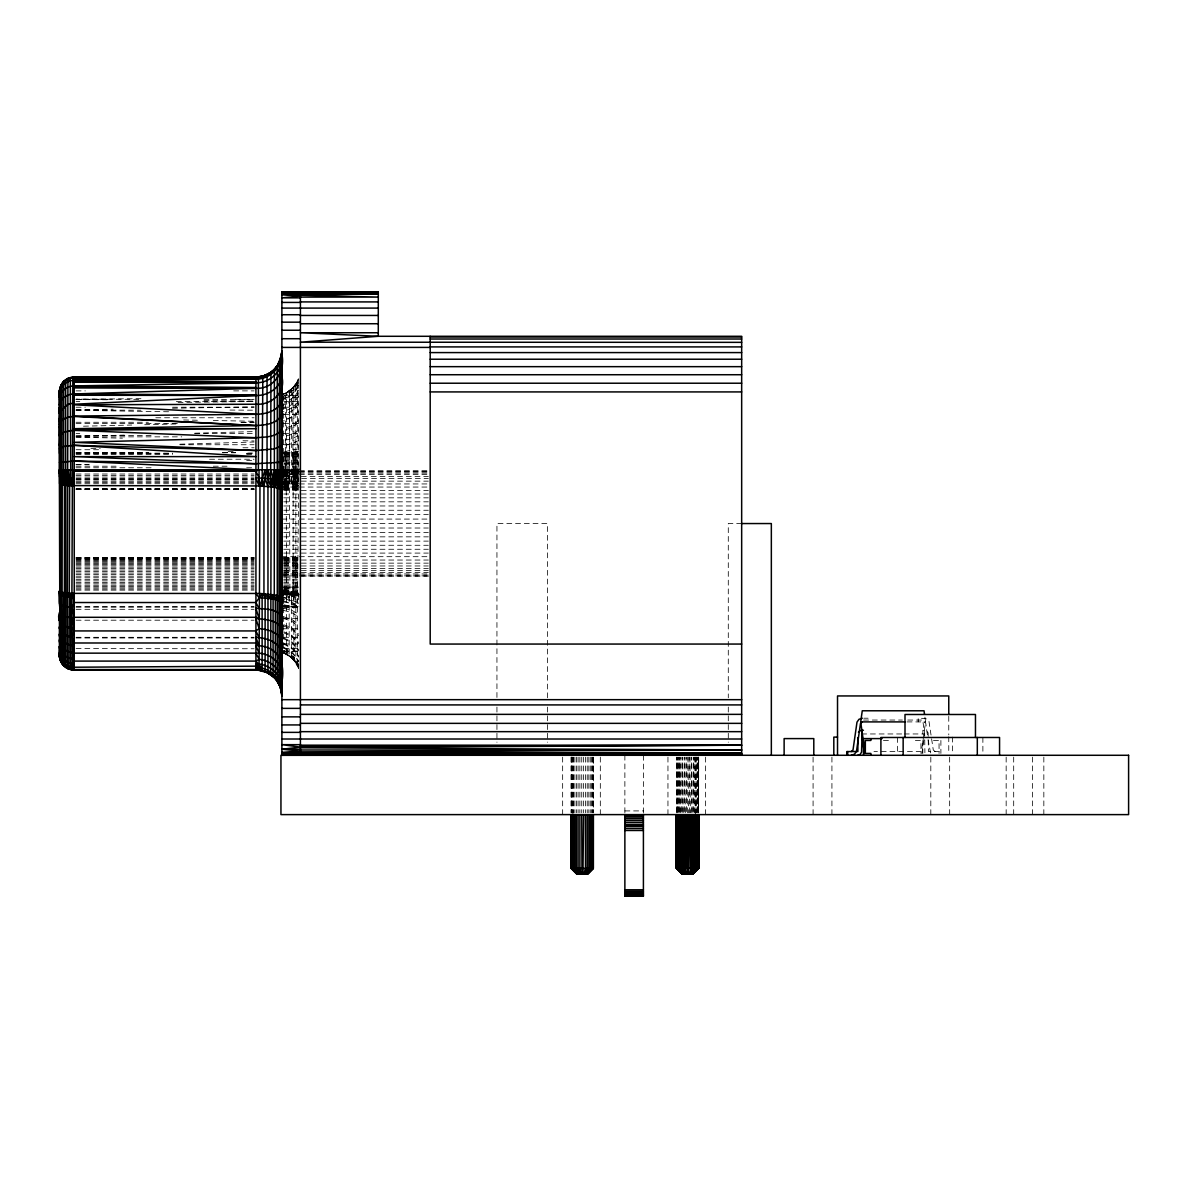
<?xml version="1.0" encoding="UTF-8"?>
<svg xmlns="http://www.w3.org/2000/svg" width="1188" height="1188" viewBox="0 0 1188 1188"><rect width="100%" height="100%" fill="white"/><g stroke="black" fill="none" stroke-linecap="round" stroke-linejoin="round"><path stroke-width="0.75" stroke-dasharray="5 3.75" d="M593.347 757.157L593.332 812.77L593.317 757.157M676.477 812.77L676.447 757.157L676.908 812.77M698.396 812.77L698.499 757.157L698.559 812.77M677.219 812.77L677.398 757.157L677.62 812.77M678.066 812.77L678.303 757.157L678.6 812.77M697 812.77L697.237 757.157L697.46 812.77M697.846 812.77L698.024 757.157L698.158 812.77M298.648 469.78L283.635 469.78L283.635 482.967L289.471 469.78L289.471 390.837L295.797 384.452L299.554 376.581M679.18 812.77L679.491 757.157L679.848 812.77M695.871 812.77L696.183 757.157M298.648 485.58L286.219 483.145L283.665 481.274L283.665 394.446C290.852 391.936 296.079 385.848 298.663 378.838L292.916 387.927L292.916 469.78L293.837 484.184L297.371 469.78L298.737 477.71L297.446 602.554L298.737 603.37L298.025 592.812L283.531 590.495M282.492 652.747C283.249 652.197 295.144 656.919 298.737 667.611L295.827 662.637L295.827 595.143L297.386 592.604L297.446 665.31L298.663 668.25L293.837 660.261L293.896 594.624L295.886 592.159L295.827 601.781L297.446 602.554L295.886 592.159L295.797 469.78L293.154 484.036L293.154 591.565L293.896 601.083L295.827 601.781L293.837 591.713L293.896 601.083L283.665 599.049L283.635 590.495L300.416 594.772M680.546 812.77L680.902 757.157L681.318 812.77M682.105 812.77L682.506 757.157L682.966 812.77M683.828 812.77L684.258 757.157L684.748 812.77M691.223 812.77L691.668 757.157L692.114 812.77M692.946 812.77L693.346 757.157L693.762 812.77M694.505 812.77L694.876 757.157M283.635 590.495L286.531 599.42L286.219 483.145L291.609 469.78L291.609 483.798L293.896 482.343L298.737 483.561L298.025 485.283L297.446 382.328L298.737 379.492L293.896 387.451L283.665 394.446M685.654 812.77L686.1 757.157L686.605 812.77M687.525 812.77L687.986 757.157M689.411 812.77L689.857 757.157M289.724 390.659L289.174 483.471L286.531 481.467L283.665 481.274M298.648 593.109L298.737 596.302L295.827 595.143L295.886 592.159M297.446 483.13L297.386 485.075L295.827 482.714L295.797 384.452M283.665 653.118L289.204 656.014L293.896 660.172L291.669 657.454L295.827 662.637L289.204 655.538L283.665 653.118L283.665 593.154L286.219 590.674L289.204 599.881L289.902 591.075L289.471 469.78M282.195 482.863L286.219 483.145L286.531 476.507L285.58 469.78L285.58 393.124L292.916 387.927M924.917 717.136L925.586 721.903L921.413 751.573L873.982 751.573M921.918 753.504L924.665 733.961L922.705 720.047L904.246 720.047M286.219 483.145L286.531 393.169L283.635 393.867L286.531 393.169M297.446 595.708L298.025 592.812M293.896 387.451L293.896 482.343L295.886 484.63L297.446 477.457L297.371 469.78M286.531 654.395L286.531 593.421L289.174 591L289.189 656.103L286.249 654.306L291.669 657.944L291.609 591.342L293.896 594.624L295.827 595.143M283.665 593.154L289.204 593.762L289.902 591.075L291.669 594.163L293.896 594.624L293.154 591.565L291.669 600.445L291.609 591.342L289.204 599.881M293.896 482.343L293.154 484.036L291.669 476.819L283.665 476.388M298.737 381.645C296.079 388.372 290.436 393.748 283.665 396.243M298.737 385.254L291.669 394.758L283.665 399.257M298.737 390.243L293.896 397.252L283.665 403.43M298.737 396.48L291.669 404.722L283.665 408.627M298.039 380.813L292.916 388.179L285.58 393.362M298.039 383.011L292.916 390.184L285.58 395.233M298.039 387.333L292.916 394.149L281.363 400.401M298.737 403.831L291.669 411.256L283.665 414.761M298.039 393.688L289.471 402.48L281.363 405.761M298.737 411.345L293.896 416.498L283.665 421.027M289.204 476.64L291.609 483.798L291.669 389.649L297.446 382.328M298.039 401.915L292.916 407.543L281.363 412.681M298.737 420.418L291.669 425.972L283.665 428.601M298.039 411.82L292.916 416.617L281.363 421.012M298.737 430.19L293.896 433.679L283.665 436.753M298.039 423.151L289.471 428.541L281.363 430.546M298.737 440.481L291.669 443.777L283.665 445.337M298.039 435.625L292.916 438.461L281.363 441.045M289.471 390.837L286.249 392.797L291.669 389.649M298.916 469.824L283.902 478.482L428.348 478.63M298.737 451.128L283.665 454.217M298.039 448.945L281.363 452.257M285.58 393.124L282.492 394.357L285.58 393.124L283.635 393.867M284.318 479.581L298.812 474.101M283.071 474.576L300.416 468.963L284.452 470.997L298.634 469.186L283.442 472.2L298.723 469.275L284.199 470.804M283.784 486.07L298.752 481.868M298.737 461.969L283.665 463.261M283.397 472.156L298.723 469.275L284.244 470.849M283.991 484.392L298.589 481.734L283.991 484.392M283.442 597.757L298.723 595.084M295.456 662.176L297.594 665.651L292.812 659.073M283.279 471.933L298.678 469.215M298.039 462.785L281.363 463.884M283.071 475.631L298.678 473.7M283.947 589.144L298.589 587.347M284.051 470.73L298.604 469.156L283.145 470.73M283.813 470.671L298.574 469.156M283.338 482.536L298.708 481.511M284.066 587.793L300.416 587.124M246.659 453.341L254.069 453.118L246.659 453.163M179.908 444.193L254.069 442.01M76.091 436.397L124.295 435.09M194.743 433.189L254.069 431.586M83.502 426.195L131.705 425.037M144.684 424.725L178.052 423.923M241.09 422.423L254.069 422.111M76.091 409.786L113.172 409.192M172.498 408.212L254.069 406.89M178.052 402.435L254.069 401.514L174.354 401.544M140.971 398.693L76.091 399.198L140.971 399.331M76.091 390.882L85.358 390.882M233.68 390.882L254.069 390.882M283.739 395.827L298.559 395.619M283.739 397.728L298.559 397.728M235.536 399.331L254.069 399.331M76.091 399.643L109.459 399.643M204.009 399.643L254.069 399.643M76.091 401.544L79.789 401.544M283.739 401.544L298.559 401.544M76.091 407.217L85.358 407.217M172.498 407.217L254.069 407.217M283.739 407.217L298.559 407.217M76.091 410.068L140.971 410.202M229.967 410.068L254.069 410.202M283.739 414.567L298.559 414.567M155.806 417.76L254.069 417.76M76.091 422.275L148.396 422.275M241.09 422.275L254.069 422.275M76.091 423.433L178.052 423.433M283.739 423.433L298.559 423.433M76.091 433.575L79.789 433.575M194.743 433.575L254.069 433.575M283.739 433.575L298.559 433.575M76.091 435.551L153.95 435.551M76.091 436.857L181.764 436.857M179.908 444.743L254.069 444.743M283.739 444.743L298.559 444.743M242.946 447.757L254.069 447.757M76.091 449.717L100.193 449.717M76.091 452.376L148.396 452.376M222.557 452.376L235.536 452.509M283.739 452.509L298.559 452.376M76.091 452.776L148.396 452.776M222.557 452.776L235.536 452.776M283.739 452.776L298.559 452.776M76.091 453.163L172.498 453.163M283.739 453.163L298.559 453.163M76.091 453.697L172.498 453.697M246.659 453.697L254.069 453.697M283.739 453.697L298.559 453.697M76.091 454.336L172.498 454.336M246.659 454.336L254.069 454.336M283.739 454.336L298.559 454.336M283.739 455.108L298.559 455.108M283.739 455.984L298.559 455.984M283.739 456.638L298.559 456.638M283.739 456.979L298.559 456.979M283.739 458.063L298.559 458.063M209.578 459.251L254.069 459.221M283.739 459.251L298.559 459.251M246.659 460.513L254.069 460.513M283.739 460.513L298.559 460.513M283.739 461.85L298.559 461.85M283.739 463.261L298.559 463.261M76.091 464.389L89.07 464.389M76.091 464.716L89.07 464.716M283.739 464.716L298.559 464.716M76.091 466.216L118.726 466.216M213.276 466.216L228.111 466.216M283.739 466.216L300.416 466.216M76.091 467.76L152.094 467.76M246.659 467.76L254.069 467.76M283.739 467.76L298.559 467.76M283.739 468.963L298.559 468.963M283.739 469.319L298.559 469.319M281.883 470.849L428.348 470.849M281.883 471.235L428.348 471.235M281.883 471.992L428.348 471.992M283.739 472.468L298.559 472.468M281.883 473.121L428.348 473.121M76.091 474.027L254.069 474.027M283.739 474.027L298.559 474.027M281.883 474.606L428.348 474.606M76.091 475.571L254.069 475.571M283.739 475.571L298.559 475.571M283.739 476.447L428.348 476.447M76.091 477.071L254.069 477.071M283.739 477.071L298.559 477.071M76.091 478.526L254.069 478.526M76.091 479.209L254.069 479.209M76.091 479.937L254.069 479.937M283.739 479.937L298.559 479.937M283.739 481.14L428.348 481.14M76.091 481.274L254.069 481.274M282.982 481.407L298.678 481.407L282.893 481.14M76.091 482.536L254.069 482.536M283.739 482.536L298.559 482.536M76.091 483.724L254.069 483.724M283.739 483.724L298.559 483.724M281.883 483.947L428.348 483.947M283.739 484.808L298.559 484.808M283.739 485.803L298.559 485.803M283.739 486.679L298.559 486.679M281.883 487.05L428.348 487.05M283.739 487.451L298.559 487.451M283.739 488.105L298.559 488.105M76.091 488.624L254.069 488.624M283.739 488.624L298.559 488.624M76.091 489.025L254.069 489.025M283.739 489.025L298.559 489.025M76.091 489.278L254.069 489.278M283.739 489.278L298.559 489.278M76.091 489.411L254.069 489.411M283.739 489.411L298.559 489.411M283.739 490.406L428.348 490.406M283.739 494.015L428.348 494.015M283.739 497.831L428.348 497.831M283.739 501.826L428.348 501.826M283.739 505.969L428.348 505.969M283.739 510.261L428.348 510.261M283.739 514.627L428.348 514.627M281.883 519.082L428.348 519.082M283.739 523.552L428.348 523.552M741.668 523.552L728.289 523.552L728.289 697.802M283.739 528.021L428.348 528.021M283.739 532.462L428.348 532.462M283.739 536.842L428.348 536.842M283.739 541.119L428.348 541.119M283.739 545.277L428.348 545.277M283.739 549.272L428.348 549.272M283.739 553.088L428.348 553.088M281.883 556.682L428.348 556.682M76.091 557.677L254.069 557.677M283.739 557.677L298.559 557.677M76.091 557.811L254.069 557.811M283.739 557.811L298.559 557.811M76.091 558.078L254.069 558.078M283.739 558.078L298.559 558.078M76.091 558.479L254.069 558.479M283.739 558.479L298.559 558.479M76.091 558.999L254.069 558.999M283.739 558.999L298.559 558.999M76.091 559.652L254.069 559.652M283.739 559.652L298.559 559.652M283.739 560.038L428.348 560.038M76.091 560.409L254.069 560.409M283.739 560.409L298.559 560.409M76.091 561.3L254.069 561.3M283.739 561.3L298.559 561.3M76.091 562.28L254.069 562.28M283.739 562.28L298.559 562.28M283.739 563.142L428.348 563.142M76.091 563.379L254.069 563.379M283.739 563.379L298.559 563.379M76.091 564.552L254.069 564.552M283.739 564.552L298.559 564.552M76.091 565.815L254.069 565.815M283.739 565.815L298.559 565.815M283.739 565.963L428.348 565.963M76.091 567.166L254.069 567.166M283.739 567.166L298.559 567.166M76.091 568.562L254.069 568.562M283.739 568.562L428.348 568.458M76.091 570.032L254.069 570.032M283.739 570.032L298.559 570.032M283.739 570.641L428.348 570.641M76.091 571.532L254.069 571.532M283.739 571.532L298.559 571.532M283.739 572.497L428.348 572.497M76.091 573.062L254.069 573.062M283.739 573.062L298.559 573.062M281.883 573.982L428.348 573.982M76.091 574.636L254.069 574.636M283.739 574.636L298.559 574.636M283.739 575.111L428.348 575.111M281.883 575.868L428.348 575.868M76.091 576.195L254.069 576.195M283.739 576.195L428.348 576.239M76.091 577.769L254.069 577.769M283.739 577.769L298.559 577.769M76.091 579.328L254.069 579.328M283.739 579.328L298.559 579.328M76.091 580.873L254.069 580.873M283.739 580.873L298.559 580.873M76.091 582.372L254.069 582.372M283.739 582.372L298.559 582.372M76.091 583.843L254.069 583.843M283.739 583.843L298.559 583.843M76.091 585.239L254.069 585.239M283.739 585.239L298.559 585.239M76.091 586.59L254.069 586.59M283.739 586.59L298.559 586.59M280.457 587.124L298.604 587.124M76.091 587.852L254.069 587.852M283.739 587.852L298.559 587.852M76.091 589.025L254.069 589.025M283.739 589.025L298.559 589.025M76.091 590.124L254.069 590.124M283.739 590.124L298.559 590.124M283.739 591.104L298.559 591.104M283.739 591.995L298.559 591.995M283.739 592.753L298.559 592.753M283.739 593.406L298.559 593.406M283.739 593.926L298.559 593.926M283.739 594.327L298.559 594.327M283.739 594.594L298.559 594.594M76.091 606.593L254.069 606.593M76.091 607.202L254.069 607.202M283.739 607.202L298.559 607.202M76.091 609.31L254.069 609.31M283.739 618.636L298.559 618.636M76.091 620.21L254.069 620.21M283.739 628.779L298.559 628.779M76.091 637.303L254.069 637.303M283.739 637.303L298.559 637.303M76.091 637.986L254.069 637.986M283.739 643.985L298.559 643.985M76.091 648.618L254.069 648.752M283.739 648.618L298.559 648.618M283.739 651.083L298.559 651.083M283.739 651.47L298.559 651.47M863.765 718.205L868.116 718.205M863.572 720.047L902.39 720.047M907.053 721.903L925.586 721.903M861.627 733.961L902.42 733.961M904.261 733.961L924.665 733.961L924.903 752.717M883.427 740.451L888.995 740.451M915.384 740.451L920.952 740.451L920.952 753.43M933.486 740.451L939.055 740.451L939.055 753.43M939.485 751.573L928.392 751.484L928.14 732.818L926.417 730.769L922.868 730.249L922.868 733.961M624.873 810.914L643.406 810.914M284.496 594.757L298.648 594.772M76.091 399.48L109.459 399.777M204.009 400.638L254.069 401.084M76.091 410.32L170.641 411.791M283.665 472.334L298.737 472.839M183.62 419.988L198.455 420.255M213.276 420.522L254.069 421.25M76.091 437.199L122.438 438.179M242.946 440.733L254.069 440.971M90.912 448.455L100.193 448.648M228.111 451.455L235.536 451.618M283.947 606.756L298.589 607.142L284.363 606.444M284.051 606.697L298.604 607.142L284.184 606.608M282.818 606.043L298.663 607.083L284.244 604.959M282.907 605.925L298.663 607.068L283.858 605.167M923.982 721.903L925.749 723.21L927.828 737.897M935.119 751.573L933.278 749.97L928.971 721.309L925.719 718.473L918.175 718.205L918.175 721.903M291.669 476.819L298.737 477.71L298.039 380.546M286.531 481.467L291.669 482.001L289.902 483.546L289.204 481.719M283.991 485.417L300.416 487.006M283.665 601.93L291.669 603.504L298.737 606.83M289.204 593.762L291.669 594.163M283.665 608.211L291.669 610.187L298.737 614.345M283.665 610.424L291.669 612.533L298.737 617.003M283.531 591.045L298.737 594.401M283.665 616.81L291.669 619.334L298.737 624.65M283.665 618.488L291.669 621.116L298.737 626.655M283.665 624.695L291.669 627.71L298.737 634.095M283.665 625.987L291.669 629.091L298.737 635.654M283.665 631.749L291.669 635.224L298.737 642.56M283.665 632.803L291.669 636.337L298.737 643.822M283.769 589.085L298.752 594.208M283.665 637.867L291.669 641.743L298.737 649.895M283.665 638.773L291.669 642.693L298.737 650.979M283.412 600.742L298.723 606.548M283.665 643.05L293.896 649.168L298.737 656.103M283.665 643.866L293.896 650.059L298.737 657.098M283.665 647.193L291.669 651.663L298.737 661.077M283.665 647.935L293.896 654.514L298.737 661.968M283.665 650.267L293.896 657.053L298.737 664.76M283.665 650.89C290.436 653.4 296.079 658.776 298.737 665.503M283.665 652.242C290.496 654.811 296.109 660.305 298.737 667.121M283.739 597.416L298.901 606.311M289.204 656.014L291.669 657.944M930.575 752.94L928.08 739.693M289.204 655.538L289.724 656.429M283.635 469.78L286.531 476.507M297.446 665.31L298.663 668.25M291.609 469.78L293.896 477.012M286.219 590.674L286.531 593.421M297.446 477.457L298.025 485.283M295.827 482.714L295.886 484.63M689.886 757.157L690.347 812.77M688.015 757.157L688.491 812.77M694.891 757.157L695.232 812.77M696.198 757.157L696.48 812.77M1043.836 757.127L1043.836 814.612M1032.521 757.127L1032.521 814.612M1013.691 757.127L1013.691 814.612M1006.162 757.127L1006.162 814.612M982.877 737.481L982.877 753.504M952.464 737.109L952.464 753.459M949.658 757.127L949.658 814.612M948.767 716.349L948.767 734.882M948.767 736.738L948.767 753.459M940.896 740.451L940.896 753.43M930.813 757.127L930.813 814.612M922.809 740.451L922.809 753.43M897.593 737.481L897.593 753.504M831.927 757.127L831.927 814.612M813.082 757.127L813.082 814.612M728.289 707.068L728.289 742.292M705.627 757.127L705.627 814.612M695.351 757.127L695.351 814.612M667.953 757.127L667.953 814.612M643.406 755.301L643.406 813.528M624.873 755.167L624.873 812.77M600.326 757.127L600.326 814.612M592.99 757.157L592.99 812.77M592.366 757.157L592.366 812.77M591.446 757.157L591.446 812.77M590.258 757.157L590.258 812.77M588.847 757.157L588.847 812.77M587.228 757.157L587.228 812.77M585.491 757.157L585.491 812.77M583.635 757.157L583.635 812.77M581.749 757.157L581.749 812.77M579.878 757.157L579.878 812.77M578.081 757.157L578.081 812.77M576.388 757.157L576.388 812.77M574.873 757.157L574.873 812.77M573.566 757.157L573.566 812.77M572.913 757.127L572.913 814.612M572.512 757.157L572.512 812.77M571.74 757.157L571.74 812.77M571.265 757.157L571.265 812.77M571.101 757.157L571.101 812.77M562.652 757.127L562.652 814.612M547.534 697.802L547.534 523.552L496.94 523.552L496.94 697.831M547.534 707.068L547.534 742.292M496.94 707.068L496.94 742.322M698.663 757.157L698.633 812.77L698.663 757.157"/><path stroke-width="1.5" d="M59.459 405.034C60.306 398.039 67.657 393.837 74.235 393.941L255.925 388.313C273.997 389.293 285.655 371.131 281.883 354.514L281.69 357.44L281.883 351.663C281.987 365.31 269.513 377.339 255.925 377.086L74.235 377.086L67.879 378.913L62.043 383.843L59.4 392.56L59.831 627.888M281.883 373.284C282.64 386.917 268.31 395.886 255.925 395.5L74.235 404.232C65.251 399.094 56.133 423.017 59.4 407.439M571.101 814.626L571.101 868.398L576.67 873.952L587.763 873.952L593.317 868.398L593.332 814.626L593.317 868.398L587.793 873.952M681.971 873.952L676.418 868.398L676.432 814.626L676.566 868.398L682.046 873.952L693.079 873.952L698.663 868.398L698.663 814.626L698.618 868.398L693.079 873.952M281.883 694.178L280.19 686.649L275.349 678.2L265.132 671.19L262.117 670.849L255.925 667.27C270.225 667.389 283.19 680.085 281.883 694.683C281.794 681.095 269.513 669.171 255.925 669.542L74.235 669.542C66.38 670.7 59.192 662.845 59.4 655.182C59.281 662.978 66.29 670.403 74.235 669.824L72.438 669.824L71.919 593.376L72.824 377.145L70.315 377.606C64.048 379.299 59.326 385.387 59.4 391.921L62.043 383.457L62.043 484.763L60.766 469.78L60.766 385.684L63.692 381.482L67.879 378.512L74.235 377.086L255.925 377.279C265.83 377.294 275.349 371.235 279.492 362.221M676.566 868.398L676.67 814.626M692.916 873.952L698.306 868.398L698.396 814.626M67.345 668.235L65.8 667.314L65.815 592.946L67.345 596.703L67.493 668.399L74.235 670.017L255.925 670.017C269.854 669.483 282.239 682.12 281.883 695.975L280.19 686.649L281.021 357.751L281.883 351.128L281.021 357.751L281.794 353.311L281.883 610.023M682.283 873.952L677.041 868.398L677.219 814.626M682.684 873.952L677.828 868.398L678.051 814.626M692.144 873.952L696.747 868.398L696.985 814.626M692.604 873.952L697.668 868.398L697.831 814.626M683.204 873.952L678.883 868.398L679.18 814.626M691.55 873.952L695.559 868.398L695.856 814.626M72.438 607.751L63.127 606.147L59.4 603.341L60.365 613.929L64.39 616.498L72.438 618.087L74.235 617.3L72.438 607.751L74.235 602.524L255.925 602.524L262.117 593.555L262.132 670.255L259.043 670.255L255.925 668.384L259.058 668.889M281.883 621.666L281.69 616.008L281.883 630.234C279.522 620.804 267.137 619.691 259.058 618.785L255.925 608.256C264.434 609.34 277.457 608.122 281.883 617.018L281.63 597.371L281.883 603.326L280.19 601.336L281.051 596.836L281.051 689.783L278.913 683.798L279.046 488.342L275.289 469.78L275.289 487.407L277.279 478.838L277.25 365.919L281.556 355.182M277.25 469.78L280.13 488.788L281.021 469.78L281.883 482.224M281.021 469.78L281.051 489.308L281.883 469.78L59.4 469.78L59.4 473.388M683.857 873.952L680.189 868.398L680.531 814.626M684.615 873.952L681.704 868.398L682.09 814.626M685.461 873.952L683.382 868.398L683.813 814.626M689.159 873.952L690.792 868.398L691.208 814.626M690.035 873.952L692.545 868.398L692.931 814.626M690.837 873.952L694.148 868.398L694.505 814.626M74.235 602.524L72.453 593.391L74.235 597.029L64.39 596.272L59.831 594.653L59.4 590.837L59.4 602.45M686.367 873.952L685.194 868.398L685.639 814.626M687.303 873.952L687.51 814.626M688.238 873.952L689.396 814.626M59.831 425.586L59.4 444.713L59.831 443.555M59.4 654.261L62.043 663.602L61.093 662.013L61.137 469.78L62.236 484.823L62.028 663.543L65.8 667.314M62.043 663.602L60.395 660.424L60.395 591.743L61.093 595.366M281.794 469.78L281.883 442.782M59.4 413.097L59.831 403.92M59.831 410.469L59.4 419.824L59.831 417.448M59.831 453.088L59.831 472.527M281.883 597.92L276.923 595.262L259.979 593.465L74.235 593.406L63.751 592.664L59.578 591.238L59.831 600.296L60.009 595.099M59.831 393.941L59.504 405.346M70.3 378.022L72.839 377.145M60.395 660.424L59.578 591.238L59.504 603.489M59.4 644.549L59.4 634.036M281.883 351.128C283.308 365.681 270.701 379.521 255.925 379.106L74.235 380.368C66.587 380.219 59.415 386.694 59.4 394.461L59.92 388.001L62.103 383.382L61.093 387.511M59.92 388.001L59.4 392.441L59.459 390.644M59.4 421.918L59.504 418.577L59.4 427.665L59.504 426.537M281.125 357.959L278.913 363.78C278.957 362.919 273.819 371.606 270.938 372.304L270.641 486.679L267.983 478.125L267.048 469.78L267.048 374.576C273.983 371.28 279.388 364.701 281.051 357.321L278.913 363.78L275.349 368.904L267.983 374.636L263.914 375.735L271.176 372.126L267.983 374.636M59.831 658.672L59.459 390.525M60.365 595.025L60.766 469.78M59.504 612.399C55.613 622.453 65.518 628.898 74.235 627.858L72.438 618.087M259.043 670.255L255.925 669.542L267.983 672.883L267.953 469.78L270.671 478.259L271.176 486.738L270.641 674.65L273.092 676.596L273.092 594.549L270.671 598.678L259.058 597.698L255.925 593.406M60.128 484.095L59.89 469.78L61.019 484.466L67.493 485.595L259.979 485.937L274.279 487.199L280.606 488.996L281.883 490.392L281.69 479.848L280.19 479.328L255.925 477.828L259.043 485.922L259.043 469.78L255.925 471.25L74.235 471.25L72.824 469.78L74.235 477.828L72.438 477.858L59.504 476.73L59.549 469.78L60.128 484.095L61.019 484.466M65.8 596.51L65.652 379.818L67.924 378.497L67.345 596.703M59.4 392.382L59.459 391.001M277.279 478.838L277.25 681.244L278.913 683.798M59.4 394.906L59.831 390.748M59.4 645.247L59.831 652.197M281.69 357.44L281.883 353.46M281.883 351.767L279.492 361.998L279.046 488.342M59.504 395.589L59.4 397.475L59.504 392.456L59.4 394.357M59.4 413.573L59.504 411.746M65.696 379.774L64.39 381.378C60.707 383.531 68.236 377.947 70.686 378.096M63.692 381.482L63.692 469.78L62.236 484.823M64.39 666.216L64.434 469.78L67.493 485.595M281.125 601.989L281.556 597.208M59.831 594.653L60.128 591.639M281.125 689.144L280.19 686.159M281.883 431.393L281.883 399.198M59.4 445.144L59.504 444.119L59.504 453.445M280.13 488.788L281.125 479.581M277.25 365.919L274.369 369.379L274.369 469.78L275.349 478.63L274.279 487.199L274.279 594.728L275.349 599.584L275.349 678.645L277.279 681.11M582.937 873.952L583.635 814.626M72.438 669.824L74.235 669.542L67.493 668.399L62.028 663.067L68.993 669.007L69.647 485.758L70.686 477.828L70.3 377.621L68.978 378.63M864.374 748.084L860.691 721.903L862.265 710.78L924.026 710.78L924.472 713.958M862.117 730.486L861.567 752.063L860.231 754.365L857.736 755.286M274.369 469.78L271.176 486.738M267.048 469.78L263.944 486.1L263.944 593.629L265.132 598.039L265.102 671.769L267.983 672.883M59.578 483.709L59.89 388.12M70.3 469.78L68.993 485.699L65.652 469.78M63.127 664.953L63.751 592.664M59.459 398.188C60.128 390.956 67.226 385.788 74.235 385.907L255.925 382.818C268.473 383.026 280.724 373.314 281.794 360.513L281.883 361.434M59.504 399.911L59.831 398.366M267.701 593.896L270.671 598.678L273.136 599.094L274.279 594.728M265.132 671.591L259.058 670.106L259.979 485.937L265.087 469.78L265.132 478.007L267.701 486.367M275.349 478.63L273.092 487.021L273.136 478.437L270.938 469.78M60.365 387.184L61.093 385.551M281.794 400.089C278.987 411.003 265.785 414.137 255.925 414.315L74.235 416.038L255.925 425.556C265.087 425.096 277.888 423.997 281.794 414.211L281.883 420.285M59.4 639.693C58.851 647.534 67.048 652.984 74.235 652.628L72.438 645.336L74.235 642.99L72.438 637.05L74.235 630.932L72.438 627.917M583.857 873.952L585.491 868.398L585.491 814.626M59.459 424.279C61.167 418.161 68.681 416.617 74.235 416.483L255.925 425.556L74.235 428.69L255.925 428.69L72.824 430.338L63.692 432.18L59.459 436.085L59.4 428.111M259.058 653.207L255.925 645.648C277.665 645.485 285.566 662.28 281.883 681.971C281.868 669.809 270.656 660.305 259.058 659.325L255.925 661.092L74.235 661.092L72.438 658.761L74.235 653.148L255.925 653.148C269.424 652.346 284.095 663.483 281.883 678.051M64.39 596.272L65.518 592.916M70.686 669.512L70.686 596.97L71.919 593.376M273.136 599.094L275.349 599.584L276.923 595.262M265.132 478.007L262.117 486.026L262.815 376.151L267.048 374.576M59.504 650.564L59.831 657.692M59.504 435.105L59.831 434.333M262.132 597.831L263.944 593.629M584.734 873.952L587.228 868.398L587.228 814.626M281.794 429.462C276.433 437.555 264.597 437.006 255.925 437.704L74.235 442.337L255.925 450.504L274.369 448.901L281.794 445.559M62.028 384.036L63.172 382.105M59.4 636.011L59.4 627.487M585.536 873.952L588.847 868.398L588.847 814.626M59.459 448.901L63.692 446.48L74.235 445.322L255.925 450.504M67.924 378.497L65.8 380.279M72.438 658.761C66.023 658.211 59.816 653.177 59.4 646.48C57.856 654.707 64.107 663.038 72.438 663.691L74.235 661.092M858.434 732.194L860.483 730.486L863.424 730.249M586.248 873.952L590.258 868.398L590.258 814.626M586.842 873.952L591.446 868.398L591.446 814.626M587.303 873.952L592.366 868.398L592.366 814.626M587.615 873.952L592.99 868.398L592.99 814.626M74.235 630.932L255.925 630.932L259.058 628.601C267.849 629.373 280.472 632.432 281.883 642.797L281.69 628.898L281.883 632.833M275.349 368.904L273.136 371.102M59.459 462.34L74.235 461.063L255.925 463.721L281.794 462.162M59.504 651.618C58.331 658.271 64.672 666.824 72.438 667.24L259.058 666.141L262.132 668.235L255.925 661.092M259.979 485.937L259.058 477.873L255.925 471.25L258.39 469.78L258.39 376.967L263.944 375.809M68.993 669.007L74.235 668.265L72.438 667.24M861.805 733.961L864.374 753.504M862.013 721.933L860.468 723.507L856.489 751.351L854.484 754.187L851.172 755.286M258.39 376.967L262.815 376.151M273.136 676.432L277.279 680.65M741.668 342.352L300.416 342.189L378.289 336.293L378.289 291.803L281.883 291.803L281.883 755.301L300.416 754.915L281.883 754.618L300.416 753.756L281.883 752.568L300.416 751.068L281.883 749.242L300.416 747.104L281.883 744.668L300.416 744.668M265.132 375.913L255.925 377.086L255.925 670.017L259.979 670.329L259.058 669.69M263.944 671.279L265.132 671.19M862.31 718.205L858.998 719.289L856.994 722.126L853.014 749.97L851.172 751.573M300.416 293.332L281.883 294.52L300.416 296.035L281.883 297.861L300.416 297.861M72.824 377.561L255.925 377.279M289.293 292.827L281.883 292.486L378.289 292.04L300.416 292.708L378.289 293.763L300.416 295.233L378.289 297.089L300.416 297.089M300.416 754.231L281.883 754.618L300.416 754.618M300.416 294.52L281.883 294.52L300.416 292.872L281.883 292.486L300.416 292.189M281.883 755.301L741.668 755.048L661.954 755.152M328.23 292.842L300.416 292.322L378.289 292.04L300.416 291.803L300.416 755.301M300.416 745.188L741.668 745.188L300.416 747.772L741.668 749.999L300.416 751.856L741.668 753.326L300.416 754.766L741.668 755.048M300.416 292.322L378.289 292.04L281.883 292.486M300.416 746.524L741.668 745.188M300.416 754.395L741.668 753.326L300.416 753.326M300.416 293.763L378.289 293.763M300.416 301.915L378.289 301.915M281.883 302.42L300.416 302.42M281.883 308.093L378.289 308.093M281.883 314.731L300.416 314.731M300.416 315.444L378.289 315.444M281.883 322.171L300.416 322.171M300.416 323.73L378.289 323.73M281.883 330.234L300.416 330.234M378.289 332.744L300.416 332.744L378.289 336.293L741.668 336.293L741.668 755.301M430.204 336.976L741.668 336.976M281.883 338.714L300.416 338.714M430.204 339.011L741.668 339.011M430.204 346.911L741.668 346.911M281.883 347.416L430.204 347.416M430.204 352.584L741.668 352.584M430.204 359.222L741.668 359.222M430.204 366.661L741.668 366.661M430.204 374.725L741.668 374.725M430.204 383.219L741.668 383.219M430.204 391.921L741.668 391.921M741.668 523.552L771.339 523.552L771.339 755.256M74.235 617.3L255.925 617.3L259.058 618.785L255.925 618.636L259.058 628.601M74.235 642.99L255.925 642.99L259.058 645.99L255.925 637.377C266.29 637.837 280.279 641.951 281.883 653.92M741.668 644.059L430.204 644.059L430.204 336.293M281.883 699.673L741.668 699.673M300.416 704.915L741.668 704.915M281.883 708.375L300.416 708.375M300.416 714.359L741.668 714.359M281.883 716.869L300.416 716.869M860.691 721.903L905.197 721.903M300.416 723.358L741.668 723.358M281.883 724.932L300.416 724.932M300.416 731.659L741.668 731.659M281.883 732.372L300.416 732.372M837.525 737.109L833.813 737.109L833.813 755.286M882.016 738.594L863.483 738.594L863.483 755.286M281.883 739.01L741.668 739.01M281.883 749.242L300.416 749.242M300.416 749.999L741.668 749.999M281.883 752.568L300.416 752.568M624.873 815.651L643.406 815.651M624.873 817.092L643.406 817.092M624.873 818.74L643.406 818.74M624.873 820.552L643.406 820.552M624.873 822.482L643.406 822.482M624.873 824.502L643.406 824.502M624.873 825.512L643.406 825.512M624.873 826.536L643.406 826.536M624.873 828.541L643.406 828.541M624.873 830.486L643.406 830.486M571.101 868.398L593.317 868.398M676.492 868.398L676.477 814.626L676.418 868.398L698.663 868.398L698.559 814.626M624.873 889.782L643.406 889.782M624.873 891.327L643.406 891.327M624.873 892.723L643.406 892.723M624.873 893.925L643.406 893.925M624.873 894.906L643.406 894.906M624.873 895.618L643.406 895.618M624.873 896.049L643.406 896.049M255.925 395.5L74.235 395.248L255.925 395.173L74.235 393.941M255.925 379.106L74.235 378.571L255.925 378.467L74.235 377.487M255.925 382.818L74.235 381.972L255.925 381.883L74.235 380.368M255.925 388.313L74.235 387.585L255.925 387.496L74.235 385.907M281.883 291.803L300.416 291.966M255.925 463.721L74.235 456.638L255.925 456.623L74.235 445.322M74.235 430.308L255.925 437.704M74.235 461.063L255.925 469.78M255.925 414.315L74.235 404.796L255.925 404.232C271.116 405.346 286.397 392.634 281.794 376.462M72.438 637.05C66.721 636.694 59.044 633.382 59.4 626.596M72.438 645.336C66.929 644.876 60.662 641.713 59.504 635.832M275.349 599.584L280.19 601.336L279.046 595.871M72.438 652.583L74.235 653.148M255.925 666.616L262.132 670.255M67.345 667.151L68.978 667.879M74.235 666.616L70.686 663.379M270.671 674.502L267.701 672.839L275.349 678.2M70.686 669.007L74.235 669.364L70.686 666.928L74.235 665.562L72.438 663.691M281.69 662.726L281.69 652.435M259.058 666.141L255.925 663.706C269.275 664.033 282.388 674.784 281.883 688.788M274.279 677.62L275.349 678.645M273.136 675.155L277.279 679.774M576.744 873.952L571.265 868.398L571.265 814.626M576.982 873.952L571.74 868.398L571.74 814.626M577.368 873.952L572.512 868.398L572.512 814.626M577.903 873.952L573.566 868.398L573.566 814.626M578.556 873.952L574.873 868.398L574.873 814.626M267.983 598.321L265.102 593.718L265.132 598.039M276.923 680.709L280.13 686.798M62.028 662.503L60.365 659.37M270.671 674.071L271.176 674.977M255.925 602.524L259.058 608.434M579.313 873.952L576.388 868.398L576.388 814.626M255.925 653.148L259.058 659.325M255.925 630.932L259.058 637.718M281.556 691.906L281.883 695.856M67.493 593.124L68.978 596.851M580.16 873.952L578.081 868.398L578.081 814.626M59.504 618.488L59.831 619.394M61.019 661.909L59.4 652.702L59.504 656.905L59.4 654.514M280.19 685.238L281.883 693.406M278.913 600.712L277.25 595.366L277.279 600.118M69.647 593.287L70.686 596.97M61.019 592.01L62.028 595.693M59.504 634.244L59.831 635.506M62.236 592.352L63.127 595.99M59.504 640.703L59.831 642.099M72.438 477.858L74.235 485.877M59.504 646.183L59.831 647.698M581.051 873.952L579.878 868.398L579.878 814.626M59.504 653.831L59.831 655.524M281.125 689.634L281.883 695.322M70.686 477.828L71.919 485.847M65.518 485.387L63.692 469.78M62.043 469.78L63.751 485.12M67.879 469.78L69.647 485.758M59.4 654.93L59.504 655.954M59.504 620.849L59.4 619.72L59.504 628.704M281.794 355.851L281.883 356.846M281.69 688.075L281.883 690.228M281.69 689.708L281.883 692.262L281.69 685.372L281.883 695.678L281.69 602.672M279.492 469.78L280.19 479.328M59.504 656.474L59.578 657.499M281.69 641.104L281.883 643.97M581.986 873.952L581.749 814.626M281.883 389.664L281.794 387.422L281.883 398.797M281.883 683.976L281.69 679.313L281.883 688.238M59.578 591.238L59.831 600.296M693.777 814.626L694.148 868.398M692.129 814.626L692.545 868.398M690.362 814.626L690.792 868.398M688.505 814.626L688.951 868.398M686.619 814.626L687.065 868.398M684.763 814.626L685.194 868.398M682.981 814.626L683.382 868.398M681.333 814.626L681.704 868.398M695.247 814.626L695.559 868.398M679.863 814.626L680.189 868.398M697.475 814.626L697.668 868.398M696.48 814.626L696.747 868.398M678.615 814.626L678.883 868.398M677.62 814.626L677.828 868.398M698.173 814.626L698.306 868.398M676.908 814.626L677.041 868.398M999.568 755.286L999.568 737.481L880.902 737.481L880.902 755.286M977.308 737.481L977.308 755.286M975.467 737.481L975.467 714.493L905.004 714.493L905.004 737.481M948.767 714.493L948.767 695.945L837.525 695.945L837.525 755.286M903.147 737.481L903.147 755.286M870.893 738.594L870.893 740.451L865.339 740.451L865.339 753.43L870.893 753.43L870.893 755.286M857.914 737.6L857.87 751.499L846.792 751.573L846.792 755.286M847.668 751.573L847.668 755.286M813.795 755.286L813.795 738.594L784.125 738.594L784.125 755.286M643.406 814.448L643.406 896.198M624.873 814.448L624.873 896.198M74.235 377.086L74.235 670.017M72.438 377.769L72.438 378.63M1128.6 755.286L280.947 755.286L280.947 814.612L1128.6 814.612L1128.6 755.286"/></g></svg>
